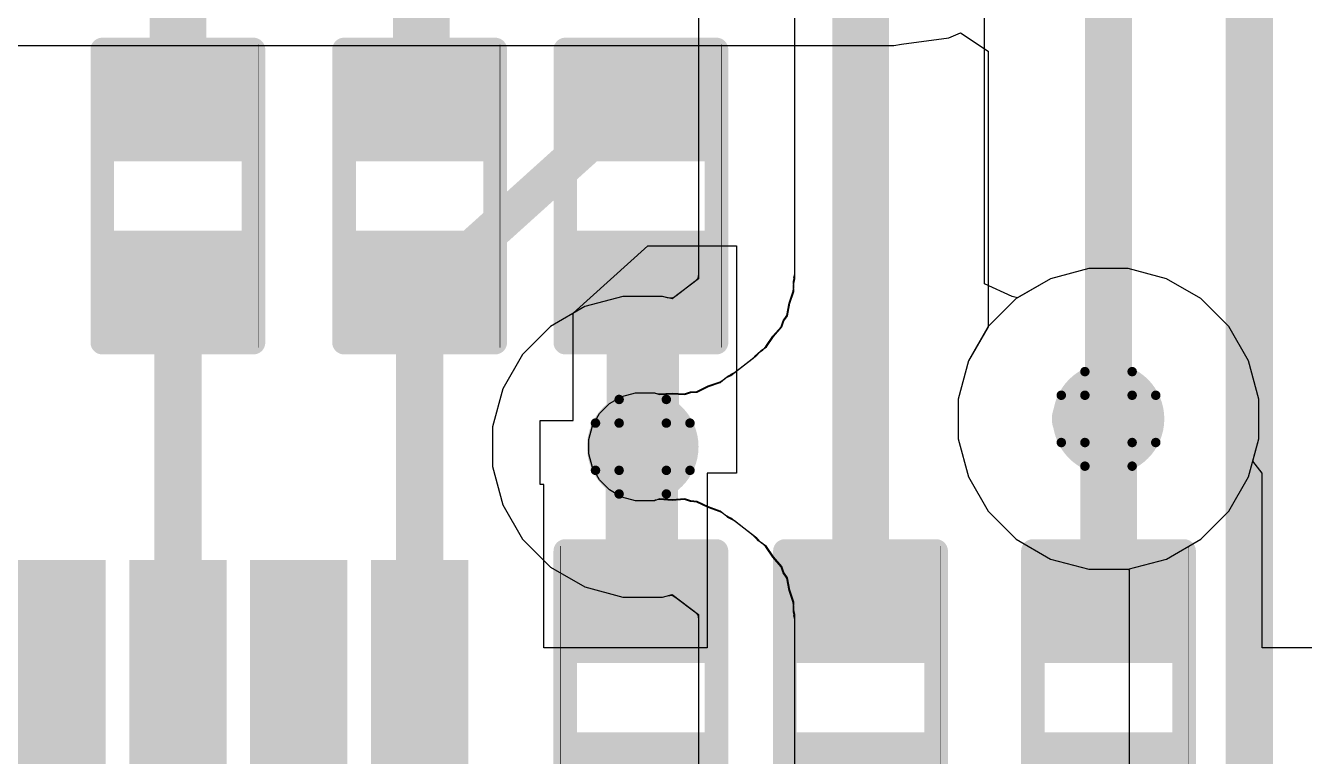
# Model space of a CAD drawing. Header units: inches. Extents: x -18 to 202, y -11 to 119.
# Drawn here: x 14.09 to 20.97, y 28.29 to 32.21 of the extents above; entities that cross this region are included whole.
import ezdxf

# ---------------------------------------------------------------- set-up
doc = ezdxf.new("R2010")
doc.units = ezdxf.units.IN
for name, color, linetype in [('Board Outline', 216, 'Continuous'), ('Bottom Layer', 5, 'Continuous'), ('Drill Drawing', 1, 'Continuous'), ('Ground', 16, 'Continuous'), ('Power', 76, 'Continuous'), ('Top Layer', 1, 'Continuous'), ('Top Overlay', 2, 'Continuous'), ('Top Paste', 8, 'Continuous'), ('Top Solder', 216, 'Continuous'), ('Via Holes', 16, 'Continuous')]:
    doc.layers.add(name, color=color, linetype=linetype)

# ---------------------------------------------------------------- blocks, each defined once
blk = doc.blocks.new('TSSOP_20_12')
at = {"layer": 'Top Layer'}
for points in [[(-1.99999981, 3.08500526), (-1.99999981, 2.7650059), (-3.59999915, 2.7650059), (-3.59999915, 3.08500526)], [(3.59999407, 3.08500272), (3.59999407, 2.76500336), (1.99999473, 2.76500336), (1.99999473, 3.08500272)], [(-2.00000235, 2.43500148), (-2.00000235, 2.11500212), (-3.60000169, 2.11500212), (-3.60000169, 2.43500148)], [(3.59999915, 2.43500402), (3.59999915, 2.11500466), (1.99999981, 2.11500466), (1.99999981, 2.43500402)], [(-1.99999981, 1.78500532), (-1.99999981, 1.46500596), (-3.59999915, 1.46500596), (-3.59999915, 1.78500532)], [(3.59999407, 1.78500278), (3.59999407, 1.46500342), (1.99999473, 1.46500342), (1.99999473, 1.78500278)], [(-2.00000235, 1.13500154), (-2.00000235, 0.81500218), (-3.60000169, 0.81500218), (-3.60000169, 1.13500154)], [(3.59999661, 1.13500154), (3.59999661, 0.81500218), (1.99999727, 0.81500218), (1.99999727, 1.13500154)], [(-2.00000235, 0.48500538), (-2.00000235, 0.1650060200000001), (-3.60000169, 0.1650060199999999), (-3.60000169, 0.4850053799999999)], [(3.59999407, 0.48500538), (3.59999407, 0.1650060200000001), (1.99999473, 0.1650060199999999), (1.99999473, 0.4850053799999999)], [(-2.00000235, -0.1649983999999999), (-2.00000235, -0.4849977599999999), (-3.60000169, -0.4849977600000001), (-3.60000169, -0.1649984)], [(3.59999661, -0.1649983999999999), (3.59999661, -0.4849977599999999), (1.99999727, -0.4849977600000001), (1.99999727, -0.1649984)], [(-2.00000235, -0.81499456), (-2.00000235, -1.13499392), (-3.60000169, -1.13499392), (-3.60000169, -0.81499456)], [(3.59999407, -0.81499456), (3.59999407, -1.13499392), (1.99999473, -1.13499392), (1.99999473, -0.81499456)], [(-2.00000235, -1.4649958), (-2.00000235, -1.78499516), (-3.60000169, -1.78499516), (-3.60000169, -1.4649958)], [(3.59999915, -1.46500088), (3.59999915, -1.78500024), (1.99999981, -1.78500024), (1.99999981, -1.46500088)], [(-1.99999727, -2.1149945), (-1.99999727, -2.43499386), (-3.59999661, -2.43499386), (-3.59999661, -2.1149945)], [(3.59999915, -2.11499704), (3.59999915, -2.4349964), (1.99999981, -2.4349964), (1.99999981, -2.11499704)], [(-1.99999727, -2.76500082), (-1.99999727, -3.08500018), (-3.59999661, -3.08500018), (-3.59999661, -2.76500082)], [(3.59999915, -2.76500082), (3.59999915, -3.08500018), (1.99999981, -3.08500018), (1.99999981, -2.76500082)]]:
    blk.add_hatch(color=1, dxfattribs=at).paths.add_polyline_path(points)
at = {"layer": 'Top Overlay'}
blk.add_hatch(color=2, dxfattribs=at).paths.add_polyline_path([(-1.9066002, 2.69334742), (-1.7288002, 2.69334742), (-1.7288002, 3.12514742), (-1.9066002, 3.12514742)])
at = {"layer": 'Top Paste'}
for points in [[(-1.99999981, 3.08500526), (-1.99999981, 2.7650059), (-3.59999915, 2.7650059), (-3.59999915, 3.08500526)], [(3.59999407, 3.08500272), (3.59999407, 2.76500336), (1.99999473, 2.76500336), (1.99999473, 3.08500272)], [(-2.00000235, 2.43500148), (-2.00000235, 2.11500212), (-3.60000169, 2.11500212), (-3.60000169, 2.43500148)], [(3.59999915, 2.43500402), (3.59999915, 2.11500466), (1.99999981, 2.11500466), (1.99999981, 2.43500402)], [(-1.99999981, 1.78500532), (-1.99999981, 1.46500596), (-3.59999915, 1.46500596), (-3.59999915, 1.78500532)], [(3.59999407, 1.78500278), (3.59999407, 1.46500342), (1.99999473, 1.46500342), (1.99999473, 1.78500278)], [(-2.00000235, 1.13500154), (-2.00000235, 0.81500218), (-3.60000169, 0.81500218), (-3.60000169, 1.13500154)], [(3.59999661, 1.13500154), (3.59999661, 0.81500218), (1.99999727, 0.81500218), (1.99999727, 1.13500154)], [(-2.00000235, 0.48500538), (-2.00000235, 0.1650060200000001), (-3.60000169, 0.1650060199999999), (-3.60000169, 0.4850053799999999)], [(3.59999407, 0.48500538), (3.59999407, 0.1650060200000001), (1.99999473, 0.1650060199999999), (1.99999473, 0.4850053799999999)], [(-2.00000235, -0.1649983999999999), (-2.00000235, -0.4849977599999999), (-3.60000169, -0.4849977600000001), (-3.60000169, -0.1649984)], [(3.59999661, -0.1649983999999999), (3.59999661, -0.4849977599999999), (1.99999727, -0.4849977600000001), (1.99999727, -0.1649984)], [(-2.00000235, -0.81499456), (-2.00000235, -1.13499392), (-3.60000169, -1.13499392), (-3.60000169, -0.81499456)], [(3.59999407, -0.81499456), (3.59999407, -1.13499392), (1.99999473, -1.13499392), (1.99999473, -0.81499456)], [(-2.00000235, -1.4649958), (-2.00000235, -1.78499516), (-3.60000169, -1.78499516), (-3.60000169, -1.4649958)], [(3.59999915, -1.46500088), (3.59999915, -1.78500024), (1.99999981, -1.78500024), (1.99999981, -1.46500088)], [(-1.99999727, -2.1149945), (-1.99999727, -2.43499386), (-3.59999661, -2.43499386), (-3.59999661, -2.1149945)], [(3.59999915, -2.11499704), (3.59999915, -2.4349964), (1.99999981, -2.4349964), (1.99999981, -2.11499704)], [(-1.99999727, -2.76500082), (-1.99999727, -3.08500018), (-3.59999661, -3.08500018), (-3.59999661, -2.76500082)], [(3.59999915, -2.76500082), (3.59999915, -3.08500018), (1.99999981, -3.08500018), (1.99999981, -2.76500082)]]:
    blk.add_hatch(color=8, dxfattribs=at).paths.add_polyline_path(points)
at = {"layer": 'Top Solder'}
for points in [[(-1.89839981, 3.18660526), (-1.89839981, 2.6634059), (-3.70159915, 2.6634059), (-3.70159915, 3.18660526)], [(3.70159407, 3.18660272), (3.70159407, 2.66340336), (1.89839473, 2.66340336), (1.89839473, 3.18660272)], [(-1.89840235, 2.53660148), (-1.89840235, 2.01340212), (-3.70160169, 2.01340212), (-3.70160169, 2.53660148)], [(3.70159915, 2.53660402), (3.70159915, 2.01340466), (1.89839981, 2.01340466), (1.89839981, 2.53660402)], [(-1.89839981, 1.88660532), (-1.89839981, 1.36340596), (-3.70159915, 1.36340596), (-3.70159915, 1.88660532)], [(3.70159407, 1.88660278), (3.70159407, 1.36340342), (1.89839473, 1.36340342), (1.89839473, 1.88660278)], [(-1.89840235, 1.23660154), (-1.89840235, 0.7134021799999999), (-3.70160169, 0.7134021799999999), (-3.70160169, 1.23660154)], [(3.70159661, 1.23660154), (3.70159661, 0.7134021799999999), (1.89839727, 0.7134021799999999), (1.89839727, 1.23660154)], [(-1.89840235, 0.58660538), (-1.89840235, 0.06340602), (-3.70160169, 0.06340602), (-3.70160169, 0.58660538)], [(3.70159407, 0.58660538), (3.70159407, 0.06340602), (1.89839473, 0.06340602), (1.89839473, 0.58660538)], [(-1.89840235, -0.0633984), (-1.89840235, -0.58659776), (-3.70160169, -0.58659776), (-3.70160169, -0.0633984)], [(3.70159661, -0.0633984), (3.70159661, -0.58659776), (1.89839727, -0.58659776), (1.89839727, -0.0633984)], [(-1.89840235, -0.71339456), (-1.89840235, -1.23659392), (-3.70160169, -1.23659392), (-3.70160169, -0.71339456)], [(3.70159407, -0.71339456), (3.70159407, -1.23659392), (1.89839473, -1.23659392), (1.89839473, -0.71339456)], [(-1.89840235, -1.3633958), (-1.89840235, -1.88659516), (-3.70160169, -1.88659516), (-3.70160169, -1.3633958)], [(3.70159915, -1.36340088), (3.70159915, -1.88660024), (1.89839981, -1.88660024), (1.89839981, -1.36340088)], [(-1.89839727, -2.0133945), (-1.89839727, -2.53659386), (-3.70159661, -2.53659386), (-3.70159661, -2.0133945)], [(3.70159915, -2.01339704), (3.70159915, -2.5365964), (1.89839981, -2.5365964), (1.89839981, -2.01339704)], [(-1.89839727, -2.66340082), (-1.89839727, -3.18660018), (-3.70159661, -3.18660018), (-3.70159661, -2.66340082)], [(3.70159915, -2.66340082), (3.70159915, -3.18660018), (1.89839981, -3.18660018), (1.89839981, -2.66340082)]]:
    blk.add_hatch(color=216, dxfattribs=at).paths.add_polyline_path(points)
at = {"layer": 'Top Overlay', "const_width": 0.127}
for points in [[(1.95420234, 3.30200508), (-1.90660274, 3.30200254)], [(-3.8751002, 3.08610508), (-3.7481002, 2.95910254)], [(-3.8751002, 3.08610508), (-3.87509512, 2.83210254)], [(-3.7481002, 2.95910254), (-3.87509512, 2.83210254)], [(-1.90659766, -3.30199746), (1.95419726, -3.302)]]:
    blk.add_lwpolyline(points, dxfattribs=at)
at = {"layer": 'Top Overlay', "const_width": 0.0635}
for points in [[(-1.93835274, 3.30200254, 1), (-1.87485274, 3.30200254, 1)], [(1.92245234, 3.30200508, 1), (1.98595234, 3.30200508, 1)], [(-3.9068502, 3.08610508, 1), (-3.8433502, 3.08610508, 1)], [(-3.9068502, 3.08610508, 1), (-3.8433502, 3.08610508, 1)], [(-3.7798502, 2.95910254, 1), (-3.7163502, 2.95910254, 1)], [(-3.7798502, 2.95910254, 1), (-3.7163502, 2.95910254, 1)], [(-3.90684512, 2.83210254, 1), (-3.84334512, 2.83210254, 1)], [(-3.90684512, 2.83210254, 1), (-3.84334512, 2.83210254, 1)], [(-1.93834766, -3.30199746, 1), (-1.87484766, -3.30199746, 1)], [(1.92244726, -3.302, 1), (1.98594726, -3.302, 1)]]:
    blk.add_lwpolyline(points, format="xyb", close=True, dxfattribs=at)
blk = doc.blocks.new('R___0402_21')
at = {"layer": 'Top Layer'}
for points in [[(-0.6985050799999999, -0.3175), (-0.6985050799999999, 0.3174999999999999), (-0.24130508, 0.3175), (-0.2413050799999999, -0.3174999999999999)], [(0.2413025400000001, -0.3175), (0.2413025399999999, 0.3174999999999999), (0.6985025399999999, 0.3175), (0.6985025399999999, -0.3174999999999999)]]:
    blk.add_hatch(color=1, dxfattribs=at).paths.add_polyline_path(points)
at = {"layer": 'Top Paste'}
for points in [[(-0.6985050799999999, -0.3175), (-0.6985050799999999, 0.3174999999999999), (-0.24130508, 0.3175), (-0.2413050799999999, -0.3174999999999999)], [(0.2413025400000001, -0.3175), (0.2413025399999999, 0.3174999999999999), (0.6985025399999999, 0.3175), (0.6985025399999999, -0.3174999999999999)]]:
    blk.add_hatch(color=8, dxfattribs=at).paths.add_polyline_path(points)
at = {"layer": 'Top Solder'}
for points in [[(-0.75350624, -0.3725011600000001), (-0.75350624, 0.3725011599999999), (-0.1863039200000001, 0.3725011600000001), (-0.1863039199999999, -0.3725011599999999)], [(0.1863013800000001, -0.3725011600000001), (0.1863013799999999, 0.3725011599999999), (0.7535037, 0.3725011600000001), (0.7535037, -0.3725011599999999)]]:
    blk.add_hatch(color=216, dxfattribs=at).paths.add_polyline_path(points)
at = {"layer": 'Top Overlay'}
for points, const_width in [([(-0.7874050799999999, -0.4064), (-0.7874, 0.4064)], 0.127), ([(-0.7874, 0.4064), (0.78740254, 0.40640508)], 0.127), ([(0.78740254, -0.40639746), (0.78740254, 0.40640508)], 0.127), ([(-0.7874050799999999, -0.4064), (0.78740254, -0.40639746)], 0.127), ([(0.81279492, -0.4318), (-0.8128, -0.4318)], 0.0032258)]:
    blk.add_lwpolyline(points, dxfattribs=dict(at, const_width=const_width))
for points, const_width in [([(-0.8191499999999999, 0.4064, 1), (-0.7556499999999999, 0.4064, 1)], 0.0635), ([(-0.8191499999999999, 0.4064, 1), (-0.7556499999999999, 0.4064, 1)], 0.0635), ([(0.75565254, 0.40640508, 1), (0.8191525399999998, 0.40640508, 1)], 0.0635), ([(0.75565254, 0.40640508, 1), (0.8191525399999998, 0.40640508, 1)], 0.0635), ([(-0.8191550799999999, -0.4064, 1), (-0.75565508, -0.4064, 1)], 0.0635), ([(-0.8191550799999999, -0.4064, 1), (-0.75565508, -0.4064, 1)], 0.0635), ([(0.75565254, -0.40639746, 1), (0.8191525399999998, -0.40639746, 1)], 0.0635), ([(0.75565254, -0.40639746, 1), (0.8191525399999998, -0.40639746, 1)], 0.0635), ([(-0.81360518, -0.4318, 1), (-0.8119948199999999, -0.4318, 1)], 0.0016129), ([(0.8119897399999999, -0.4318, 1), (0.8136000999999999, -0.4318, 1)], 0.0016129)]:
    blk.add_lwpolyline(points, format="xyb", close=True, dxfattribs=dict(at, const_width=const_width))
blk = doc.blocks.new('R___0402_24')
at = {"layer": 'Top Layer'}
for points in [[(-0.6985050799999999, -0.31749746), (-0.6985050799999999, 0.31750254), (-0.2413050799999999, 0.31750254), (-0.24130508, -0.31749746)], [(0.24129746, -0.31749746), (0.24129746, 0.31750254), (0.69849746, 0.31750254), (0.69849746, -0.31749746)]]:
    blk.add_hatch(color=1, dxfattribs=at).paths.add_polyline_path(points)
at = {"layer": 'Top Paste'}
for points in [[(-0.6985050799999999, -0.31749746), (-0.6985050799999999, 0.31750254), (-0.2413050799999999, 0.31750254), (-0.24130508, -0.31749746)], [(0.24129746, -0.31749746), (0.24129746, 0.31750254), (0.69849746, 0.31750254), (0.69849746, -0.31749746)]]:
    blk.add_hatch(color=8, dxfattribs=at).paths.add_polyline_path(points)
at = {"layer": 'Top Solder'}
for points in [[(-0.75350624, -0.3724986199999999), (-0.75350624, 0.3725037), (-0.18630392, 0.3725037), (-0.18630392, -0.3724986199999999)], [(0.1862962999999999, -0.3724986199999999), (0.1862963, 0.3725037), (0.7534986199999999, 0.3725037), (0.7534986199999999, -0.3724986199999999)]]:
    blk.add_hatch(color=216, dxfattribs=at).paths.add_polyline_path(points)
at = {"layer": 'Top Overlay'}
for points, const_width in [([(-0.7874050799999999, 0.40640254), (-0.7874, -0.4064)], 0.127), ([(-0.7874050799999999, 0.40640254), (0.78740254, 0.40640254)], 0.127), ([(0.78740254, 0.40640254), (0.78739492, -0.4064)], 0.127), ([(-0.7874, -0.4064), (0.78739492, -0.4064)], 0.127), ([(0.8127974599999999, -0.4317974599999999), (-0.8128, -0.4318)], 0.0032258)]:
    blk.add_lwpolyline(points, dxfattribs=dict(at, const_width=const_width))
for points, const_width in [([(-0.8191550799999999, 0.40640254, 1), (-0.75565508, 0.40640254, 1)], 0.0635), ([(-0.8191550799999999, 0.40640254, 1), (-0.75565508, 0.40640254, 1)], 0.0635), ([(0.75565254, 0.40640254, 1), (0.8191525399999998, 0.40640254, 1)], 0.0635), ([(0.75565254, 0.40640254, 1), (0.8191525399999998, 0.40640254, 1)], 0.0635), ([(-0.8191499999999999, -0.4064, 1), (-0.7556499999999999, -0.4064, 1)], 0.0635), ([(-0.8191499999999999, -0.4064, 1), (-0.7556499999999999, -0.4064, 1)], 0.0635), ([(0.7556449199999999, -0.4064, 1), (0.81914492, -0.4064, 1)], 0.0635), ([(0.7556449199999999, -0.4064, 1), (0.81914492, -0.4064, 1)], 0.0635), ([(-0.81360518, -0.4318, 1), (-0.8119948199999999, -0.4318, 1)], 0.0016129), ([(0.81199228, -0.4317974599999999, 1), (0.8136026399999999, -0.4317974599999999, 1)], 0.0016129)]:
    blk.add_lwpolyline(points, format="xyb", close=True, dxfattribs=dict(at, const_width=const_width))
blk = doc.blocks.new('R___0402_27')
at = {"layer": 'Top Layer'}
for points in [[(-0.6985050799999999, -0.31750508), (-0.6985050799999999, 0.31749492), (-0.2413050799999999, 0.31749492), (-0.24130508, -0.31750508)], [(0.24129746, -0.31750254), (0.24129746, 0.31749746), (0.69849746, 0.31749746), (0.69849746, -0.31750254)]]:
    blk.add_hatch(color=1, dxfattribs=at).paths.add_polyline_path(points)
at = {"layer": 'Top Paste'}
for points in [[(-0.6985050799999999, -0.31750508), (-0.6985050799999999, 0.31749492), (-0.2413050799999999, 0.31749492), (-0.24130508, -0.31750508)], [(0.24129746, -0.31750254), (0.24129746, 0.31749746), (0.69849746, 0.31749746), (0.69849746, -0.31750254)]]:
    blk.add_hatch(color=8, dxfattribs=at).paths.add_polyline_path(points)
at = {"layer": 'Top Solder'}
for points in [[(-0.75350624, -0.37250624), (-0.75350624, 0.37249608), (-0.18630392, 0.37249608), (-0.18630392, -0.37250624)], [(0.1862962999999999, -0.3725037), (0.1862963, 0.3724986199999999), (0.7534986199999999, 0.3724986199999999), (0.7534986199999999, -0.3725037)]]:
    blk.add_hatch(color=216, dxfattribs=at).paths.add_polyline_path(points)
at = {"layer": 'Top Overlay'}
for points, const_width in [([(-0.78740254, 0.40639492), (-0.7874050799999999, -0.40640254)], 0.127), ([(-0.78740254, 0.40639492), (0.78739238, 0.40639492)], 0.127), ([(0.78739238, 0.40639492), (0.78739238, -0.40640254)], 0.127), ([(-0.7874050799999999, -0.40640254), (0.78739238, -0.40640254)], 0.127), ([(-0.8128025399999999, -0.4317974599999999), (0.81279238, -0.4317974599999999)], 0.0032258)]:
    blk.add_lwpolyline(points, dxfattribs=dict(at, const_width=const_width))
for points, const_width in [([(-0.8191525399999998, 0.40639492, 1), (-0.75565254, 0.40639492, 1)], 0.0635), ([(-0.8191525399999998, 0.40639492, 1), (-0.75565254, 0.40639492, 1)], 0.0635), ([(0.75564238, 0.40639492, 1), (0.81914238, 0.40639492, 1)], 0.0635), ([(0.75564238, 0.40639492, 1), (0.81914238, 0.40639492, 1)], 0.0635), ([(-0.8191550799999999, -0.40640254, 1), (-0.75565508, -0.40640254, 1)], 0.0635), ([(-0.8191550799999999, -0.40640254, 1), (-0.75565508, -0.40640254, 1)], 0.0635), ([(0.75564238, -0.40640254, 1), (0.81914238, -0.40640254, 1)], 0.0635), ([(0.75564238, -0.40640254, 1), (0.81914238, -0.40640254, 1)], 0.0635), ([(-0.8136077199999999, -0.4317974599999999, 1), (-0.81199736, -0.4317974599999999, 1)], 0.0016129), ([(0.8119872, -0.4317974599999999, 1), (0.8135975599999999, -0.4317974599999999, 1)], 0.0016129)]:
    blk.add_lwpolyline(points, format="xyb", close=True, dxfattribs=dict(at, const_width=const_width))
blk = doc.blocks.new('R___0402_28')
at = {"layer": 'Top Layer'}
for points in [[(-0.69849746, -0.31749746), (-0.69849746, 0.31750254), (-0.24129746, 0.31750254), (-0.24129746, -0.31749746)], [(0.2413050799999999, -0.31749746), (0.24130508, 0.31750254), (0.6985050799999999, 0.31750254), (0.6985050799999999, -0.31749746)]]:
    blk.add_hatch(color=1, dxfattribs=at).paths.add_polyline_path(points)
at = {"layer": 'Top Paste'}
for points in [[(-0.69849746, -0.31749746), (-0.69849746, 0.31750254), (-0.24129746, 0.31750254), (-0.24129746, -0.31749746)], [(0.2413050799999999, -0.31749746), (0.24130508, 0.31750254), (0.6985050799999999, 0.31750254), (0.6985050799999999, -0.31749746)]]:
    blk.add_hatch(color=8, dxfattribs=at).paths.add_polyline_path(points)
at = {"layer": 'Top Solder'}
for points in [[(-0.7534986199999999, -0.3724986199999999), (-0.7534986199999999, 0.3725037), (-0.1862962999999999, 0.3725037), (-0.1862963, -0.3724986199999999)], [(0.18630392, -0.3724986199999999), (0.18630392, 0.3725037), (0.75350624, 0.3725037), (0.75350624, -0.3724986199999999)]]:
    blk.add_hatch(color=216, dxfattribs=at).paths.add_polyline_path(points)
at = {"layer": 'Top Overlay'}
for points, const_width in [([(-0.78740254, 0.40640254), (-0.78739746, -0.4064)], 0.127), ([(-0.78740254, 0.40640254), (0.7874, 0.4064)], 0.127), ([(0.7874, 0.4064), (0.7874, -0.4064)], 0.127), ([(-0.78739746, -0.4064), (0.7874, -0.4064)], 0.127), ([(-0.8127974599999999, -0.4318), (0.8128, -0.4318)], 0.0032258)]:
    blk.add_lwpolyline(points, dxfattribs=dict(at, const_width=const_width))
for points, const_width in [([(-0.8191525399999998, 0.40640254, 1), (-0.75565254, 0.40640254, 1)], 0.0635), ([(-0.8191525399999998, 0.40640254, 1), (-0.75565254, 0.40640254, 1)], 0.0635), ([(0.7556499999999999, 0.4064, 1), (0.8191499999999999, 0.4064, 1)], 0.0635), ([(0.7556499999999999, 0.4064, 1), (0.8191499999999999, 0.4064, 1)], 0.0635), ([(-0.8191474599999999, -0.4064, 1), (-0.7556474599999999, -0.4064, 1)], 0.0635), ([(-0.8191474599999999, -0.4064, 1), (-0.7556474599999999, -0.4064, 1)], 0.0635), ([(0.7556499999999999, -0.4064, 1), (0.8191499999999999, -0.4064, 1)], 0.0635), ([(0.7556499999999999, -0.4064, 1), (0.8191499999999999, -0.4064, 1)], 0.0635), ([(-0.8136026399999999, -0.4318, 1), (-0.81199228, -0.4318, 1)], 0.0016129), ([(0.8119948199999999, -0.4318, 1), (0.81360518, -0.4318, 1)], 0.0016129)]:
    blk.add_lwpolyline(points, format="xyb", close=True, dxfattribs=dict(at, const_width=const_width))
blk = doc.blocks.new('R___0402_30')
at = {"layer": 'Top Layer'}
for points in [[(-0.6985025399999999, -0.31750254), (-0.6985025399999999, 0.31749746), (-0.24130254, 0.31749746), (-0.24130254, -0.31750254)], [(0.24129746, -0.3175), (0.24129746, 0.3175), (0.69849746, 0.3175), (0.69849746, -0.3175)]]:
    blk.add_hatch(color=1, dxfattribs=at).paths.add_polyline_path(points)
at = {"layer": 'Top Paste'}
for points in [[(-0.6985025399999999, -0.31750254), (-0.6985025399999999, 0.31749746), (-0.24130254, 0.31749746), (-0.24130254, -0.31750254)], [(0.24129746, -0.3175), (0.24129746, 0.3175), (0.69849746, 0.3175), (0.69849746, -0.3175)]]:
    blk.add_hatch(color=8, dxfattribs=at).paths.add_polyline_path(points)
at = {"layer": 'Top Solder'}
for points in [[(-0.7535037, -0.3725037), (-0.7535037, 0.3724986199999999), (-0.18630138, 0.3724986199999999), (-0.18630138, -0.3725037)], [(0.1862962999999999, -0.37250116), (0.1862963, 0.37250116), (0.7534986199999999, 0.37250116), (0.7534986199999999, -0.37250116)]]:
    blk.add_hatch(color=216, dxfattribs=at).paths.add_polyline_path(points)
at = {"layer": 'Top Overlay'}
for points, const_width in [([(-0.7874, 0.4064), (-0.78740762, -0.40640254)], 0.127), ([(-0.7874, 0.4064), (0.78739746, 0.4064)], 0.127), ([(0.78739746, 0.4064), (0.78739746, -0.4064)], 0.127), ([(0.78739746, -0.4064), (-0.78740762, -0.40640254)], 0.127), ([(0.8127974599999999, -0.4317974599999999), (-0.8127974599999999, -0.43180254)], 0.0032258)]:
    blk.add_lwpolyline(points, dxfattribs=dict(at, const_width=const_width))
for points, const_width in [([(-0.8191499999999999, 0.4064, 1), (-0.7556499999999999, 0.4064, 1)], 0.0635), ([(-0.8191499999999999, 0.4064, 1), (-0.7556499999999999, 0.4064, 1)], 0.0635), ([(0.7556474599999999, 0.4064, 1), (0.8191474599999999, 0.4064, 1)], 0.0635), ([(0.7556474599999999, 0.4064, 1), (0.8191474599999999, 0.4064, 1)], 0.0635), ([(-0.81915762, -0.40640254, 1), (-0.7556576199999999, -0.40640254, 1)], 0.0635), ([(-0.81915762, -0.40640254, 1), (-0.7556576199999999, -0.40640254, 1)], 0.0635), ([(0.7556474599999999, -0.4064, 1), (0.8191474599999999, -0.4064, 1)], 0.0635), ([(0.7556474599999999, -0.4064, 1), (0.8191474599999999, -0.4064, 1)], 0.0635), ([(-0.8136026399999999, -0.43180254, 1), (-0.81199228, -0.43180254, 1)], 0.0016129), ([(0.81199228, -0.4317974599999999, 1), (0.8136026399999999, -0.4317974599999999, 1)], 0.0016129)]:
    blk.add_lwpolyline(points, format="xyb", close=True, dxfattribs=dict(at, const_width=const_width))
blk = doc.blocks.new('R___0402_32')
at = {"layer": 'Top Layer'}
for points in [[(-0.69849492, -0.31750254), (-0.69849492, 0.31749746), (-0.24129492, 0.31749746), (-0.24129492, -0.31750254)], [(0.2413050799999999, -0.31750254), (0.24130508, 0.31749746), (0.6985050799999999, 0.31749746), (0.6985050799999999, -0.31750254)]]:
    blk.add_hatch(color=1, dxfattribs=at).paths.add_polyline_path(points)
at = {"layer": 'Top Paste'}
for points in [[(-0.69849492, -0.31750254), (-0.69849492, 0.31749746), (-0.24129492, 0.31749746), (-0.24129492, -0.31750254)], [(0.2413050799999999, -0.31750254), (0.24130508, 0.31749746), (0.6985050799999999, 0.31749746), (0.6985050799999999, -0.31750254)]]:
    blk.add_hatch(color=8, dxfattribs=at).paths.add_polyline_path(points)
at = {"layer": 'Top Solder'}
for points in [[(-0.7534960799999999, -0.3725037), (-0.7534960799999999, 0.3724986199999999), (-0.1862937599999999, 0.3724986199999999), (-0.18629376, -0.3725037)], [(0.18630392, -0.3725037), (0.18630392, 0.3724986199999999), (0.75350624, 0.3724986199999999), (0.75350624, -0.3725037)]]:
    blk.add_hatch(color=216, dxfattribs=at).paths.add_polyline_path(points)
at = {"layer": 'Top Overlay'}
for points, const_width in [([(-0.78739746, 0.40639492), (-0.78739746, -0.4064)], 0.127), ([(-0.78739746, 0.40639492), (0.7874, 0.40639492)], 0.127), ([(0.7874, 0.40639492), (0.7874050799999999, -0.4064076199999999)], 0.127), ([(-0.78739746, -0.4064), (0.7874050799999999, -0.4064076199999999)], 0.127), ([(-0.8127974599999999, -0.4318), (0.8128, -0.4318)], 0.0032258)]:
    blk.add_lwpolyline(points, dxfattribs=dict(at, const_width=const_width))
for points, const_width in [([(-0.8191474599999999, 0.40639492, 1), (-0.7556474599999999, 0.40639492, 1)], 0.0635), ([(-0.8191474599999999, 0.40639492, 1), (-0.7556474599999999, 0.40639492, 1)], 0.0635), ([(0.7556499999999999, 0.40639492, 1), (0.8191499999999999, 0.40639492, 1)], 0.0635), ([(0.7556499999999999, 0.40639492, 1), (0.8191499999999999, 0.40639492, 1)], 0.0635), ([(-0.8191474599999999, -0.4064, 1), (-0.7556474599999999, -0.4064, 1)], 0.0635), ([(-0.8191474599999999, -0.4064, 1), (-0.7556474599999999, -0.4064, 1)], 0.0635), ([(0.75565508, -0.4064076199999999, 1), (0.8191550799999999, -0.4064076199999999, 1)], 0.0635), ([(0.75565508, -0.4064076199999999, 1), (0.8191550799999999, -0.4064076199999999, 1)], 0.0635), ([(-0.8136026399999999, -0.4318, 1), (-0.81199228, -0.4318, 1)], 0.0016129), ([(0.8119948199999999, -0.4318, 1), (0.81360518, -0.4318, 1)], 0.0016129)]:
    blk.add_lwpolyline(points, format="xyb", close=True, dxfattribs=dict(at, const_width=const_width))

msp = doc.modelspace()

# ---------------------------------------------------------------- hatches: boundary and pattern name
at = {"layer": 'Bottom Layer'}
h = msp.add_hatch(color=5, dxfattribs=at)
edge = h.paths.add_edge_path()
edge.add_arc((19.91654132, 30.099), 0.2999994, 0, 360)
h = msp.add_hatch(color=5, dxfattribs=at)
edge = h.paths.add_edge_path()
edge.add_arc((17.4118143, 29.9494575), 0.2999994, 0, 360)
at = {"layer": 'Ground'}
h = msp.add_hatch(color=16, dxfattribs=at)
edge = h.paths.add_edge_path()
edge.add_arc((19.91654132, 30.099), 0.2999994, 0, 360)
h = msp.add_hatch(color=16, dxfattribs=at)
edge = h.paths.add_edge_path()
edge.add_arc((17.4118143, 29.9494575), 0.2999994, 0, 360)
at = {"layer": 'Power'}
h = msp.add_hatch(color=76, dxfattribs=at)
edge = h.paths.add_edge_path()
edge.add_arc((19.91654132, 30.099), 0.2999994, 0, 360)
h = msp.add_hatch(color=76, dxfattribs=at)
edge = h.paths.add_edge_path()
edge.add_arc((17.4118143, 29.9494575), 0.2999994, 0, 360)
at = {"layer": 'Top Layer'}
h = msp.add_hatch(color=1, dxfattribs=at)
edge = h.paths.add_edge_path()
edge.add_arc((19.91654132, 30.099), 0.2999994, 0, 360)
h = msp.add_hatch(color=1, dxfattribs=at)
edge = h.paths.add_edge_path()
edge.add_arc((17.4118143, 29.9494575), 0.2999994, 0, 360)
at = {"layer": 'Via Holes'}
h = msp.add_hatch(color=7, dxfattribs=at)
edge = h.paths.add_edge_path()
edge.add_arc((19.91654132, 30.099), 0.1499997, 0, 360)
h = msp.add_hatch(color=7, dxfattribs=at)
edge = h.paths.add_edge_path()
edge.add_arc((17.4118143, 29.9494575), 0.1499997, 0, 360)

# ---------------------------------------------------------------- linework, layer by layer
at = {"layer": 'Board Outline', "const_width": 0.254}
msp.add_lwpolyline([(44.2298709, 62.30989315999999, -3.535496147403243), (7.564747379999999, 62.28912103999999)], format="xyb", dxfattribs=at)
at = {"layer": 'Bottom Layer'}
for p, q in [((17.71087136, 33.04200656), (17.71087136, 30.87687245999999)), ((18.22882308, 30.87687245999999), (18.22882308, 33.04200402)), ((19.81016612, 30.9069994), (19.60466488, 30.85193474)), ((20.02291652, 30.9069994), (19.81016612, 30.9069994)), ((20.22841776, 30.85193474), (20.02291652, 30.9069994)), ((17.69101872, 30.83663124), (17.5896524, 30.75884628)), ((17.70778018, 30.8533927), (17.69101872, 30.83663124)), ((17.71087136, 30.87687245999999), (17.70778018, 30.8533927)), ((18.2212996, 30.78578552), (18.22439078, 30.80926527999999)), ((18.22254674, 30.83738562), (18.2257319, 30.8533927)), ((18.22439078, 30.80926527999999), (18.22254674, 30.83738562)), ((18.22494196, 30.85736272), (18.22882308, 30.87687245999999)), ((18.2257319, 30.8533927), (18.22494196, 30.85736272)), ((19.60466488, 30.85193474), (19.42041836, 30.74555954)), ((20.41266428, 30.74555954), (20.22841776, 30.85193474)), ((17.3054391, 30.7574569), (17.09993786, 30.70239224)), ((17.5181895, 30.7574569), (17.3054391, 30.7574569)), ((17.54566214, 30.75009598), (17.5181895, 30.7574569)), ((17.5691419, 30.7470048), (17.54566214, 30.75009598)), ((17.5896524, 30.75884628), (17.5691419, 30.7470048)), ((18.19952418, 30.72164036), (18.2212996, 30.78578552)), ((19.42041836, 30.74555954), (19.26998178, 30.59512296)), ((20.56310086, 30.59512296), (20.41266428, 30.74555954)), ((17.09993786, 30.70239224), (16.91569134, 30.59601704)), ((18.18630602, 30.65518126), (18.19952418, 30.72164036)), ((18.1563391, 30.59441684), (18.16731952, 30.62676882)), ((18.16731952, 30.62676882), (18.18630602, 30.65518126)), ((16.91569134, 30.59601704), (16.76525476, 30.44558046)), ((18.07402786, 30.48714502), (18.11167066, 30.54348222)), ((18.11167066, 30.54348222), (18.1563391, 30.59441684)), ((19.26998178, 30.59512296), (19.16360658, 30.41087644)), ((20.66947606, 30.41087644), (20.56310086, 30.59512296)), ((18.03383744, 30.454727), (18.0572664, 30.47038356)), ((18.0572664, 30.47038356), (18.07402786, 30.48714502)), ((16.76525476, 30.44558046), (16.65887956, 30.26133394)), ((17.90497054, 30.34793524), (18.00633686, 30.4257202)), ((18.00633686, 30.4257202), (18.01945596, 30.4406808)), ((18.01945596, 30.4406808), (18.02308816, 30.4424715)), ((18.02308816, 30.4424715), (18.03383744, 30.454727)), ((19.16360658, 30.41087644), (19.10854192, 30.2053752)), ((20.72454072, 30.2053752), (20.66947606, 30.41087644)), ((17.84862318, 30.31028482), (17.86981186, 30.32886492)), ((17.86981186, 30.32886492), (17.88445242, 30.33608614)), ((17.88445242, 30.33608614), (17.8871245, 30.33913414)), ((17.8871245, 30.33913414), (17.90497054, 30.34793524)), ((16.65887956, 30.26133394), (16.6038149, 30.0558327)), ((17.70319802, 30.246701), (17.76396752, 30.27666792)), ((17.76396752, 30.27666792), (17.82811268, 30.29844334)), ((17.82811268, 30.29844334), (17.84862318, 30.31028482)), ((17.23372474, 30.18155508), (17.2998638, 30.2197389)), ((17.2998638, 30.2197389), (17.3736254, 30.23950518)), ((17.3736254, 30.23950518), (17.46942658, 30.23950518)), ((17.46942658, 30.23950518), (17.47805496, 30.23657656)), ((17.47805496, 30.23657656), (17.50153472, 30.23348538)), ((17.50153472, 30.23348538), (17.56913174, 30.23791514)), ((17.56913174, 30.23791514), (17.636744, 30.23348284)), ((17.636744, 30.23348284), (17.66910106, 30.2444658)), ((17.66910106, 30.2444658), (17.70319802, 30.246701)), ((19.10854192, 30.2053752), (19.10854192, 29.9926248)), ((20.72454072, 29.9926248), (20.72454072, 30.2053752)), ((17.1415329, 30.061408), (17.17971672, 30.12754705999999)), ((17.17971672, 30.12754705999999), (17.23372474, 30.18155508)), ((16.6038149, 30.0558327), (16.6038149, 29.8430823)), ((17.12176662, 29.98764132), (17.1415329, 30.061408)), ((17.12176662, 29.9112686), (17.12176662, 29.98764132)), ((19.10854192, 29.9926248), (19.16360658, 29.78712356)), ((20.66947606, 29.78712356), (20.72454072, 29.9926248)), ((17.1415329, 29.837507), (17.12176662, 29.9112686)), ((16.6038149, 29.8430823), (16.65887956, 29.63758106)), ((17.17971672, 29.77136793999999), (17.1415329, 29.837507)), ((19.16360658, 29.78712356), (19.26998178, 29.60287704)), ((20.56310086, 29.60287704), (20.66947606, 29.78712356)), ((17.23372474, 29.71735992), (17.17971672, 29.77136793999999)), ((17.2998638, 29.6791761), (17.23372474, 29.71735992)), ((17.37363048, 29.65940982), (17.2998638, 29.6791761)), ((17.46941896, 29.65940982), (17.37363048, 29.65940982)), ((17.47803718, 29.6623359), (17.46941896, 29.65940982)), ((17.50150932, 29.66542708), (17.47803718, 29.6623359)), ((17.56913428, 29.66099732), (17.50150932, 29.66542708)), ((17.63677194, 29.66542708), (17.56913428, 29.66099732)), ((17.6691036, 29.65445174), (17.63677194, 29.66542708)), ((17.70317262, 29.65221908), (17.6691036, 29.65445174)), ((17.76396244, 29.62224454), (17.70317262, 29.65221908)), ((16.65887956, 29.63758106), (16.76525476, 29.45333454)), ((17.82813808, 29.60045642), (17.76396244, 29.62224454)), ((17.84865874, 29.58860732), (17.82813808, 29.60045642)), ((17.86981948, 29.57004754), (17.84865874, 29.58860732)), ((19.26998178, 29.60287704), (19.42041836, 29.45244046)), ((20.41266428, 29.45244046), (20.56310086, 29.60287704)), ((17.88442956, 29.5628441), (17.86981948, 29.57004754)), ((17.8871118, 29.55978594), (17.88442956, 29.5628441)), ((17.9049553, 29.55098738), (17.8871118, 29.55978594)), ((18.00633178, 29.47320242), (17.9049553, 29.55098738)), ((16.76525476, 29.45333454), (16.91569134, 29.30289796)), ((18.01944326, 29.45825198), (18.00633178, 29.47320242)), ((18.02307546, 29.45646128), (18.01944326, 29.45825198)), ((18.03383998, 29.44418546), (18.02307546, 29.45646128)), ((18.05728164, 29.42852382), (18.03383998, 29.44418546)), ((19.42041836, 29.45244046), (19.60466488, 29.34606526)), ((20.22841776, 29.34606526), (20.41266428, 29.45244046)), ((18.07402786, 29.4117776), (18.05728164, 29.42852382)), ((18.11166304, 29.3554531), (18.07402786, 29.4117776)), ((16.91569134, 29.30289796), (17.09993786, 29.19652276)), ((18.15633148, 29.30452102), (18.11166304, 29.3554531)), ((18.16731698, 29.27215888), (18.15633148, 29.30452102)), ((19.60466488, 29.34606526), (19.81016612, 29.2910006)), ((20.02291652, 29.2910006), (20.22841776, 29.34606526)), ((18.18630602, 29.24374136), (18.16731698, 29.27215888)), ((18.19952418, 29.17729496), (18.18630602, 29.24374136)), ((19.81016612, 29.2910006), (20.02291652, 29.2910006)), ((17.09993786, 29.19652276), (17.3054391, 29.1414581)), ((18.22129706, 29.11315488), (18.19952418, 29.17729496)), ((17.3054391, 29.1414581), (17.5181895, 29.1414581)), ((17.5181895, 29.1414581), (17.54566468, 29.14881902)), ((17.54566468, 29.14881902), (17.56913682, 29.1519102)), ((17.56913682, 29.1519102), (17.58965748, 29.1400611)), ((17.58965748, 29.1400611), (17.69103396, 29.06227614)), ((18.22439078, 29.08966242), (18.22129706, 29.11315488)), ((18.22254928, 29.06153446), (18.22439078, 29.08966242)), ((17.69103396, 29.06227614), (17.70778018, 29.04552992)), ((17.70778018, 29.04552992), (17.7108739, 29.02203746)), ((17.7108739, 29.02203746), (17.7108739, 25.97678828)), ((18.2257319, 29.04552992), (18.22254928, 29.06153446)), ((18.22494196, 29.0415599), (18.2257319, 29.04552992)), ((18.22882562, 29.02203746), (18.22494196, 29.0415599)), ((18.22882562, 25.97678828), (18.22882562, 29.02203746))]:
    msp.add_line(p, q, dxfattribs=at)
at = {"layer": 'Drill Drawing', "const_width": 0.0508}
for points in [[(19.78954132, 30.226), (19.78954132, 30.353)], [(19.78954132, 30.353), (20.04354132, 30.353)], [(20.04354132, 30.226), (20.04354132, 30.353)], [(17.2848143, 30.0764575), (17.2848143, 30.2034575)], [(17.2848143, 30.2034575), (17.5388143, 30.2034575)], [(17.5388143, 30.0764575), (17.5388143, 30.2034575)], [(19.66254132, 29.972), (19.66254132, 30.226)], [(19.66254132, 30.226), (19.78954132, 30.226)], [(20.04354132, 30.226), (20.17054132, 30.226)], [(20.17054132, 29.972), (20.17054132, 30.226)], [(17.1578143, 29.8224575), (17.1578143, 30.0764575)], [(17.1578143, 30.0764575), (17.2848143, 30.0764575)], [(17.5388143, 30.0764575), (17.6658143, 30.0764575)], [(17.6658143, 29.8224575), (17.6658143, 30.0764575)], [(19.66254132, 29.972), (19.78954132, 29.972)], [(19.78954132, 29.845), (19.78954132, 29.972)], [(20.04354132, 29.972), (20.17054132, 29.972)], [(20.04354132, 29.845), (20.04354132, 29.972)], [(17.1578143, 29.8224575), (17.2848143, 29.8224575)], [(17.2848143, 29.6954575), (17.2848143, 29.8224575)], [(17.5388143, 29.8224575), (17.6658143, 29.8224575)], [(17.5388143, 29.6954575), (17.5388143, 29.8224575)], [(19.78954132, 29.845), (20.04354132, 29.845)], [(17.2848143, 29.6954575), (17.5388143, 29.6954575)]]:
    msp.add_lwpolyline(points, dxfattribs=at)
at = {"layer": 'Drill Drawing', "const_width": 0.0254}
for points in [[(19.77684132, 30.353, 1), (19.80224132, 30.353, 1)], [(19.77684132, 30.353, 1), (19.80224132, 30.353, 1)], [(20.03084132, 30.353, 1), (20.05624132, 30.353, 1)], [(20.03084132, 30.353, 1), (20.05624132, 30.353, 1)], [(17.2721143, 30.2034575, 1), (17.2975143, 30.2034575, 1)], [(17.2721143, 30.2034575, 1), (17.2975143, 30.2034575, 1)], [(17.5261143, 30.2034575, 1), (17.5515143, 30.2034575, 1)], [(17.5261143, 30.2034575, 1), (17.5515143, 30.2034575, 1)], [(19.64984132, 30.226, 1), (19.67524132, 30.226, 1)], [(19.64984132, 30.226, 1), (19.67524132, 30.226, 1)], [(19.77684132, 30.226, 1), (19.80224132, 30.226, 1)], [(19.77684132, 30.226, 1), (19.80224132, 30.226, 1)], [(20.03084132, 30.226, 1), (20.05624132, 30.226, 1)], [(20.03084132, 30.226, 1), (20.05624132, 30.226, 1)], [(20.15784132, 30.226, 1), (20.18324132, 30.226, 1)], [(20.15784132, 30.226, 1), (20.18324132, 30.226, 1)], [(17.1451143, 30.0764575, 1), (17.1705143, 30.0764575, 1)], [(17.1451143, 30.0764575, 1), (17.1705143, 30.0764575, 1)], [(17.2721143, 30.0764575, 1), (17.2975143, 30.0764575, 1)], [(17.2721143, 30.0764575, 1), (17.2975143, 30.0764575, 1)], [(17.5261143, 30.0764575, 1), (17.5515143, 30.0764575, 1)], [(17.5261143, 30.0764575, 1), (17.5515143, 30.0764575, 1)], [(17.6531143, 30.0764575, 1), (17.6785143, 30.0764575, 1)], [(17.6531143, 30.0764575, 1), (17.6785143, 30.0764575, 1)], [(19.64984132, 29.972, 1), (19.67524132, 29.972, 1)], [(19.64984132, 29.972, 1), (19.67524132, 29.972, 1)], [(19.77684132, 29.972, 1), (19.80224132, 29.972, 1)], [(19.77684132, 29.972, 1), (19.80224132, 29.972, 1)], [(20.03084132, 29.972, 1), (20.05624132, 29.972, 1)], [(20.03084132, 29.972, 1), (20.05624132, 29.972, 1)], [(20.15784132, 29.972, 1), (20.18324132, 29.972, 1)], [(20.15784132, 29.972, 1), (20.18324132, 29.972, 1)], [(17.1451143, 29.8224575, 1), (17.1705143, 29.8224575, 1)], [(17.1451143, 29.8224575, 1), (17.1705143, 29.8224575, 1)], [(17.2721143, 29.8224575, 1), (17.2975143, 29.8224575, 1)], [(17.2721143, 29.8224575, 1), (17.2975143, 29.8224575, 1)], [(17.5261143, 29.8224575, 1), (17.5515143, 29.8224575, 1)], [(17.5261143, 29.8224575, 1), (17.5515143, 29.8224575, 1)], [(17.6531143, 29.8224575, 1), (17.6785143, 29.8224575, 1)], [(17.6531143, 29.8224575, 1), (17.6785143, 29.8224575, 1)], [(19.77684132, 29.845, 1), (19.80224132, 29.845, 1)], [(19.77684132, 29.845, 1), (19.80224132, 29.845, 1)], [(20.03084132, 29.845, 1), (20.05624132, 29.845, 1)], [(20.03084132, 29.845, 1), (20.05624132, 29.845, 1)], [(17.2721143, 29.6954575, 1), (17.2975143, 29.6954575, 1)], [(17.2721143, 29.6954575, 1), (17.2975143, 29.6954575, 1)], [(17.5261143, 29.6954575, 1), (17.5515143, 29.6954575, 1)], [(17.5261143, 29.6954575, 1), (17.5515143, 29.6954575, 1)]]:
    msp.add_lwpolyline(points, format="xyb", close=True, dxfattribs=at)
at = {"layer": 'Ground'}
for p, q in [((17.71087136, 33.01600712), (17.71087136, 30.85186362)), ((18.22882308, 30.85186362), (18.22882308, 33.04200402)), ((19.81016612, 30.9069994), (19.60466488, 30.85193474)), ((20.02291652, 30.9069994), (19.81016612, 30.9069994)), ((20.22841776, 30.85193474), (20.02291652, 30.9069994)), ((17.71087136, 30.85186362), (17.56981246, 30.74362406)), ((18.22215812, 30.81835594), (18.22882308, 30.85186362)), ((18.22439332, 30.78425898), (18.22215812, 30.81835594)), ((19.60466488, 30.85193474), (19.42041836, 30.74555954)), ((20.41266428, 30.74555954), (20.22841776, 30.85193474)), ((17.3054391, 30.7574569), (17.09993786, 30.70239224)), ((17.5181895, 30.7574569), (17.3054391, 30.7574569)), ((17.56981246, 30.74362406), (17.5181895, 30.7574569)), ((18.20261282, 30.72009858), (18.22439332, 30.78425898)), ((19.42041836, 30.74555954), (19.26998178, 30.59512296)), ((20.56310086, 30.59512296), (20.41266428, 30.74555954)), ((17.09993786, 30.70239224), (16.91569134, 30.59601704)), ((18.1893972, 30.65365218), (18.20261282, 30.72009858)), ((18.15943282, 30.5928903), (18.17041578, 30.62524482)), ((18.17041578, 30.62524482), (18.1893972, 30.65365218)), ((16.91569134, 30.59601704), (16.76525476, 30.44558046)), ((18.07711904, 30.48561594), (18.11476438, 30.54195568)), ((18.11476438, 30.54195568), (18.15943282, 30.5928903)), ((19.26998178, 30.59512296), (19.16360658, 30.41087644)), ((20.66947606, 30.41087644), (20.56310086, 30.59512296)), ((18.02618188, 30.4409475), (18.0487066, 30.46662943999999)), ((18.0487066, 30.46662943999999), (18.07711904, 30.48561594)), ((16.76525476, 30.44558046), (16.65887956, 30.26133394)), ((17.88512298, 30.3327054), (18.02618188, 30.4409475)), ((19.16360658, 30.41087644), (19.10854192, 30.2053752)), ((20.72454072, 30.2053752), (20.66947606, 30.41087644)), ((17.85447534, 30.3175924), (17.88512298, 30.3327054)), ((16.65887956, 30.26133394), (16.6038149, 30.0558327)), ((17.70387112, 30.24332026), (17.76463808, 30.27328718)), ((17.76463808, 30.27328718), (17.82878578, 30.2950626)), ((17.82878578, 30.2950626), (17.85447534, 30.3175924)), ((17.23372474, 30.18155508), (17.2998638, 30.2197389)), ((17.2998638, 30.2197389), (17.3736254, 30.23950518)), ((17.3736254, 30.23950518), (17.47450658, 30.23950518)), ((17.47450658, 30.23950518), (17.50220782, 30.2301021)), ((17.50220782, 30.2301021), (17.56981754, 30.2345344)), ((17.56981754, 30.2345344), (17.63741456, 30.2301021)), ((17.63741456, 30.2301021), (17.66976908, 30.24108506)), ((17.66976908, 30.24108506), (17.70387112, 30.24332026)), ((19.10854192, 30.2053752), (19.10854192, 29.9926248)), ((20.72454072, 29.9926248), (20.72454072, 30.2053752)), ((17.1415329, 30.061408), (17.17971672, 30.12754705999999)), ((17.17971672, 30.12754705999999), (17.23372474, 30.18155508)), ((16.6038149, 30.0558327), (16.6038149, 29.8430823)), ((17.12176662, 29.98764132), (17.1415329, 30.061408)), ((17.12176662, 29.9112686), (17.12176662, 29.98764132)), ((19.10854192, 29.9926248), (19.16360658, 29.78712356)), ((20.66947606, 29.78712356), (20.72454072, 29.9926248)), ((17.1415329, 29.837507), (17.12176662, 29.9112686)), ((16.6038149, 29.8430823), (16.65887956, 29.63758106)), ((17.17971672, 29.77136793999999), (17.1415329, 29.837507)), ((19.16360658, 29.78712356), (19.26998178, 29.60287704)), ((20.56310086, 29.60287704), (20.66947606, 29.78712356)), ((17.23372474, 29.71735992), (17.17971672, 29.77136793999999)), ((17.2998638, 29.6791761), (17.23372474, 29.71735992)), ((17.37363048, 29.65940982), (17.2998638, 29.6791761)), ((17.47450404, 29.65940982), (17.37363048, 29.65940982)), ((17.50220528, 29.6688129), (17.47450404, 29.65940982)), ((17.569815, 29.6643806), (17.50220528, 29.6688129)), ((17.63741456, 29.6688129), (17.569815, 29.6643806)), ((17.66977162, 29.65782994), (17.63741456, 29.6688129)), ((17.70386604, 29.65559474), (17.66977162, 29.65782994)), ((17.76462538, 29.6256329), (17.70386604, 29.65559474)), ((16.65887956, 29.63758106), (16.76525476, 29.45333454)), ((17.82878578, 29.6038524), (17.76462538, 29.6256329)), ((17.85447788, 29.58132006), (17.82878578, 29.6038524)), ((17.88512044, 29.5662096), (17.85447788, 29.58132006)), ((19.26998178, 29.60287704), (19.42041836, 29.45244046)), ((20.41266428, 29.45244046), (20.56310086, 29.60287704)), ((18.02618188, 29.45797258), (17.88512044, 29.5662096)), ((16.76525476, 29.45333454), (16.91569134, 29.30289796)), ((18.04871168, 29.43228048), (18.02618188, 29.45797258)), ((19.42041836, 29.45244046), (19.60466488, 29.34606526)), ((20.22841776, 29.34606526), (20.41266428, 29.45244046)), ((18.07712158, 29.41329906), (18.04871168, 29.43228048)), ((18.1147593, 29.35696948), (18.07712158, 29.41329906)), ((16.91569134, 29.30289796), (17.09993786, 29.19652276)), ((18.15943282, 29.30602978), (18.1147593, 29.35696948)), ((18.17041578, 29.27367272), (18.15943282, 29.30602978)), ((19.60466488, 29.34606526), (19.81016612, 29.2910006)), ((20.02291652, 29.2910006), (20.22841776, 29.34606526)), ((18.18939974, 29.24526282), (18.17041578, 29.27367272)), ((18.2026179, 29.17881134), (18.18939974, 29.24526282)), ((19.81016612, 29.2910006), (20.02291652, 29.2910006)), ((17.09993786, 29.19652276), (17.3054391, 29.1414581)), ((18.22439332, 29.1146611), (18.2026179, 29.17881134)), ((17.3054391, 29.1414581), (17.5181895, 29.1414581)), ((17.5181895, 29.1414581), (17.56981246, 29.15529094)), ((17.56981246, 29.15529094), (17.7108739, 29.04705138)), ((18.22215812, 29.08056668), (18.22439332, 29.1146611)), ((17.7108739, 29.04705138), (17.7108739, 25.58759932)), ((18.22882562, 29.04705138), (18.22215812, 29.08056668)), ((18.22882562, 25.58759932), (18.22882562, 29.04705138))]:
    msp.add_line(p, q, dxfattribs=at)
at = {"layer": 'Power'}
for p, q in [((18.80285292, 32.11297616), (19.05719074, 32.14646098)), ((19.05719074, 32.14646098), (19.12126478, 32.17300143999999)), ((19.12126478, 32.17300143999999), (19.2691004, 32.07422084)), ((12.79410192, 32.1049777), (18.7626371, 32.1049777)), ((18.7626371, 32.1049777), (18.80285292, 32.11297616)), ((19.2691004, 32.07422084), (19.2691004, 30.59359642)), ((19.2691004, 30.59359642), (19.16360658, 30.41087644)), ((19.16360658, 30.41087644), (19.10854192, 30.2053752)), ((19.10854192, 30.2053752), (19.10854192, 29.9926248)), ((19.10854192, 29.9926248), (19.16360658, 29.78712356)), ((19.16360658, 29.78712356), (19.26998178, 29.60287704)), ((19.26998178, 29.60287704), (19.42041836, 29.45244046)), ((19.42041836, 29.45244046), (19.60466488, 29.34606526)), ((19.60466488, 29.34606526), (19.81016612, 29.2910006)), ((19.81016612, 29.2910006), (20.02291398, 29.2910006)), ((20.02291398, 29.2910006), (20.02681034, 29.28801102)), ((20.02681034, 29.28801102), (20.02681034, 25.2980317))]:
    msp.add_line(p, q, dxfattribs=at)
at = {"layer": 'Power', "const_width": 0.254}
for points in [[(19.91654132, 30.099), (19.91654132, 43.10308372)], [(20.67425126, 25.16947468), (20.67425126, 42.41089562)]]:
    msp.add_lwpolyline(points, dxfattribs=at)
at = {"layer": 'Power', "const_width": 0.127}
msp.add_lwpolyline([(19.85304132, 30.099, 1), (19.98004132, 30.099, 1)], format="xyb", close=True, dxfattribs=at)
at = {"layer": 'Top Layer'}
for p, q in [((19.2489709, 30.82556191999999), (19.2489709, 32.72153221999999)), ((17.03760118, 30.6675155), (17.43945458, 31.02974744)), ((17.43945458, 31.02974744), (17.91677138, 31.02974744)), ((17.91677138, 31.02974744), (17.91677138, 29.80824112)), ((19.81016612, 30.9069994), (19.60466488, 30.85193474)), ((20.02291652, 30.9069994), (19.81016612, 30.9069994)), ((20.22841776, 30.85193474), (20.02291652, 30.9069994)), ((19.39746438, 30.75627326), (19.2489709, 30.82556191999999)), ((19.60466488, 30.85193474), (19.4267709, 30.7492273)), ((20.41266428, 30.74555954), (20.22841776, 30.85193474)), ((19.4267709, 30.7492273), (19.39746438, 30.75627326)), ((20.56310086, 30.59512296), (20.41266428, 30.74555954)), ((17.03760118, 30.08995252), (17.03760118, 30.6675155)), ((20.66947606, 30.41087644), (20.56310086, 30.59512296)), ((20.72454072, 30.2053752), (20.66947606, 30.41087644)), ((20.72454072, 29.9926248), (20.72454072, 30.2053752)), ((16.8595421, 29.74702711999999), (16.8595421, 30.08995252)), ((16.8595421, 30.08995252), (17.03760118, 30.08995252)), ((20.69237416, 29.87258186), (20.72454072, 29.9926248)), ((20.74187368, 29.80807602), (20.69237416, 29.87258186)), ((17.91677138, 29.80824112), (17.75737114, 29.80824112)), ((17.75737114, 29.80824112), (17.75737114, 28.86843858)), ((20.74187114, 28.86844112), (20.74187114, 29.80807602)), ((20.74187114, 29.80807602), (20.74187368, 29.80807602)), ((16.8801034, 29.74702711999999), (16.8595421, 29.74702711999999)), ((16.8801034, 28.86843858), (16.8801034, 29.74702711999999)), ((17.75737114, 28.86843858), (16.8801034, 28.86843858)), ((22.26835526, 28.86844112), (20.74187114, 28.86844112))]:
    msp.add_line(p, q, dxfattribs=at)
for points, const_width in [([(16.22135186, 31.77560574), (16.22135186, 34.78875186)], 0.3048), ([(14.9120987, 31.76635506), (14.9120987, 34.2460326)], 0.3048), ([(18.58287114, 29.07164112), (18.58287114, 32.89105944)], 0.3048), ([(16.21210118, 31.76635506), (16.22135186, 31.77560574)], 0.3048), ([(17.17333116, 31.62664744), (17.40193116, 31.76634744)], 0.2032), ([(16.44070118, 30.96625252), (17.17333116, 31.62664744)], 0.2032), ([(16.21210118, 30.82655252), (16.44070118, 30.96625252)], 0.2032), ([(17.40193116, 30.8265449), (17.4118143, 30.8265449)], 0.389382), ([(17.4118143, 29.9494575), (17.4118143, 30.8265449)], 0.389382), ([(14.91210378, 28.43902872), (14.91210378, 30.82654998)], 0.254), ([(16.21210118, 28.43903126), (16.21210118, 30.82655252)], 0.254), ([(19.7640575, 30.09891618), (19.76414132, 30.099)], 0.3048), ([(19.9164575, 29.07156238), (19.9164575, 30.09891618)], 0.3048), ([(17.40679272, 29.94443592), (17.4118143, 29.9494575)], 0.389382), ([(17.40679272, 29.07666778), (17.40679272, 29.94443592)], 0.389382), ([(17.40177114, 29.0716462), (17.40679272, 29.07666778)], 0.389382), ([(19.91637114, 29.07147602), (19.9164575, 29.07156238)], 0.3048), ([(14.26209746, 26.89486112), (14.26209746, 28.43902364)], 0.254), ([(15.56209994, 27.3673697), (15.56209994, 28.43902872)], 0.254)]:
    msp.add_lwpolyline(points, dxfattribs=dict(at, const_width=const_width))
for points, const_width in [([(14.8358987, 31.76635506, 1), (14.9882987, 31.76635506, 1)], 0.1524), ([(16.13590118, 31.76635506, 1), (16.28830118, 31.76635506, 1)], 0.1524), ([(16.14515186, 31.77560574, 1), (16.29755186, 31.77560574, 1)], 0.1524), ([(16.14515186, 31.77560574, 1), (16.29755186, 31.77560574, 1)], 0.1524), ([(17.35113116, 31.76634744, 1), (17.45273116, 31.76634744, 1)], 0.1016), ([(17.12253116, 31.62664744, 1), (17.22413116, 31.62664744, 1)], 0.1016), ([(17.12253116, 31.62664744, 1), (17.22413116, 31.62664744, 1)], 0.1016), ([(16.38990118, 30.96625252, 1), (16.49150118, 30.96625252, 1)], 0.1016), ([(16.38990118, 30.96625252, 1), (16.49150118, 30.96625252, 1)], 0.1016), ([(17.30458566, 30.8265449, 1), (17.49927666, 30.8265449, 1)], 0.194691), ([(17.3144688, 30.8265449, 1), (17.5091598, 30.8265449, 1)], 0.194691), ([(17.3144688, 30.8265449, 1), (17.5091598, 30.8265449, 1)], 0.194691), ([(14.84860378, 30.82654998, 1), (14.97560378, 30.82654998, 1)], 0.127), ([(16.14860118, 30.82655252, 1), (16.27560118, 30.82655252, 1)], 0.127), ([(16.16130118, 30.82655252, 1), (16.26290118, 30.82655252, 1)], 0.1016), ([(19.6878575, 30.09891618, 1), (19.8402575, 30.09891618, 1)], 0.1524), ([(19.68794132, 30.099, 1), (19.84034132, 30.099, 1)], 0.1524), ([(19.8402575, 30.09891618, 1), (19.9926575, 30.09891618, 1)], 0.1524), ([(17.30944722, 29.94443592, 1), (17.50413822, 29.94443592, 1)], 0.194691), ([(17.30944722, 29.94443592, 1), (17.50413822, 29.94443592, 1)], 0.194691), ([(17.3144688, 29.9494575, 1), (17.5091598, 29.9494575, 1)], 0.194691), ([(17.3144688, 29.9494575, 1), (17.5091598, 29.9494575, 1)], 0.194691), ([(17.30442564, 29.0716462, 1), (17.49911664, 29.0716462, 1)], 0.194691), ([(17.30944722, 29.07666778, 1), (17.50413822, 29.07666778, 1)], 0.194691), ([(17.30944722, 29.07666778, 1), (17.50413822, 29.07666778, 1)], 0.194691), ([(18.50667114, 29.07164112, 1), (18.65907114, 29.07164112, 1)], 0.1524), ([(19.84017114, 29.07147602, 1), (19.99257114, 29.07147602, 1)], 0.1524), ([(19.8402575, 29.07156238, 1), (19.9926575, 29.07156238, 1)], 0.1524), ([(19.8402575, 29.07156238, 1), (19.9926575, 29.07156238, 1)], 0.1524), ([(14.19859746, 28.43902364, 1), (14.32559746, 28.43902364, 1)], 0.127), ([(14.84860378, 28.43902872, 1), (14.97560378, 28.43902872, 1)], 0.127), ([(15.49859994, 28.43902872, 1), (15.62559994, 28.43902872, 1)], 0.127), ([(16.14860118, 28.43903126, 1), (16.27560118, 28.43903126, 1)], 0.127)]:
    msp.add_lwpolyline(points, format="xyb", close=True, dxfattribs=dict(at, const_width=const_width))

# ---------------------------------------------------------------- block references
for name, p, rotation in [('R___0402_32', (14.91209616, 31.29644998), 90), ('R___0402_28', (16.21210372, 31.29644998), 90), ('R___0402_24', (17.4019337, 31.29644998), 90), ('R___0402_21', (17.40177114, 28.60174112), 270), ('R___0402_30', (18.58287114, 28.60174366), 90), ('R___0402_27', (19.9163686, 28.60157856), 90), ('TSSOP_20_12', (13.28710322, 25.63902924), 90)]:
    msp.add_blockref(name, p, dxfattribs=dict(rotation=rotation))

doc.saveas('drawing.dxf')
